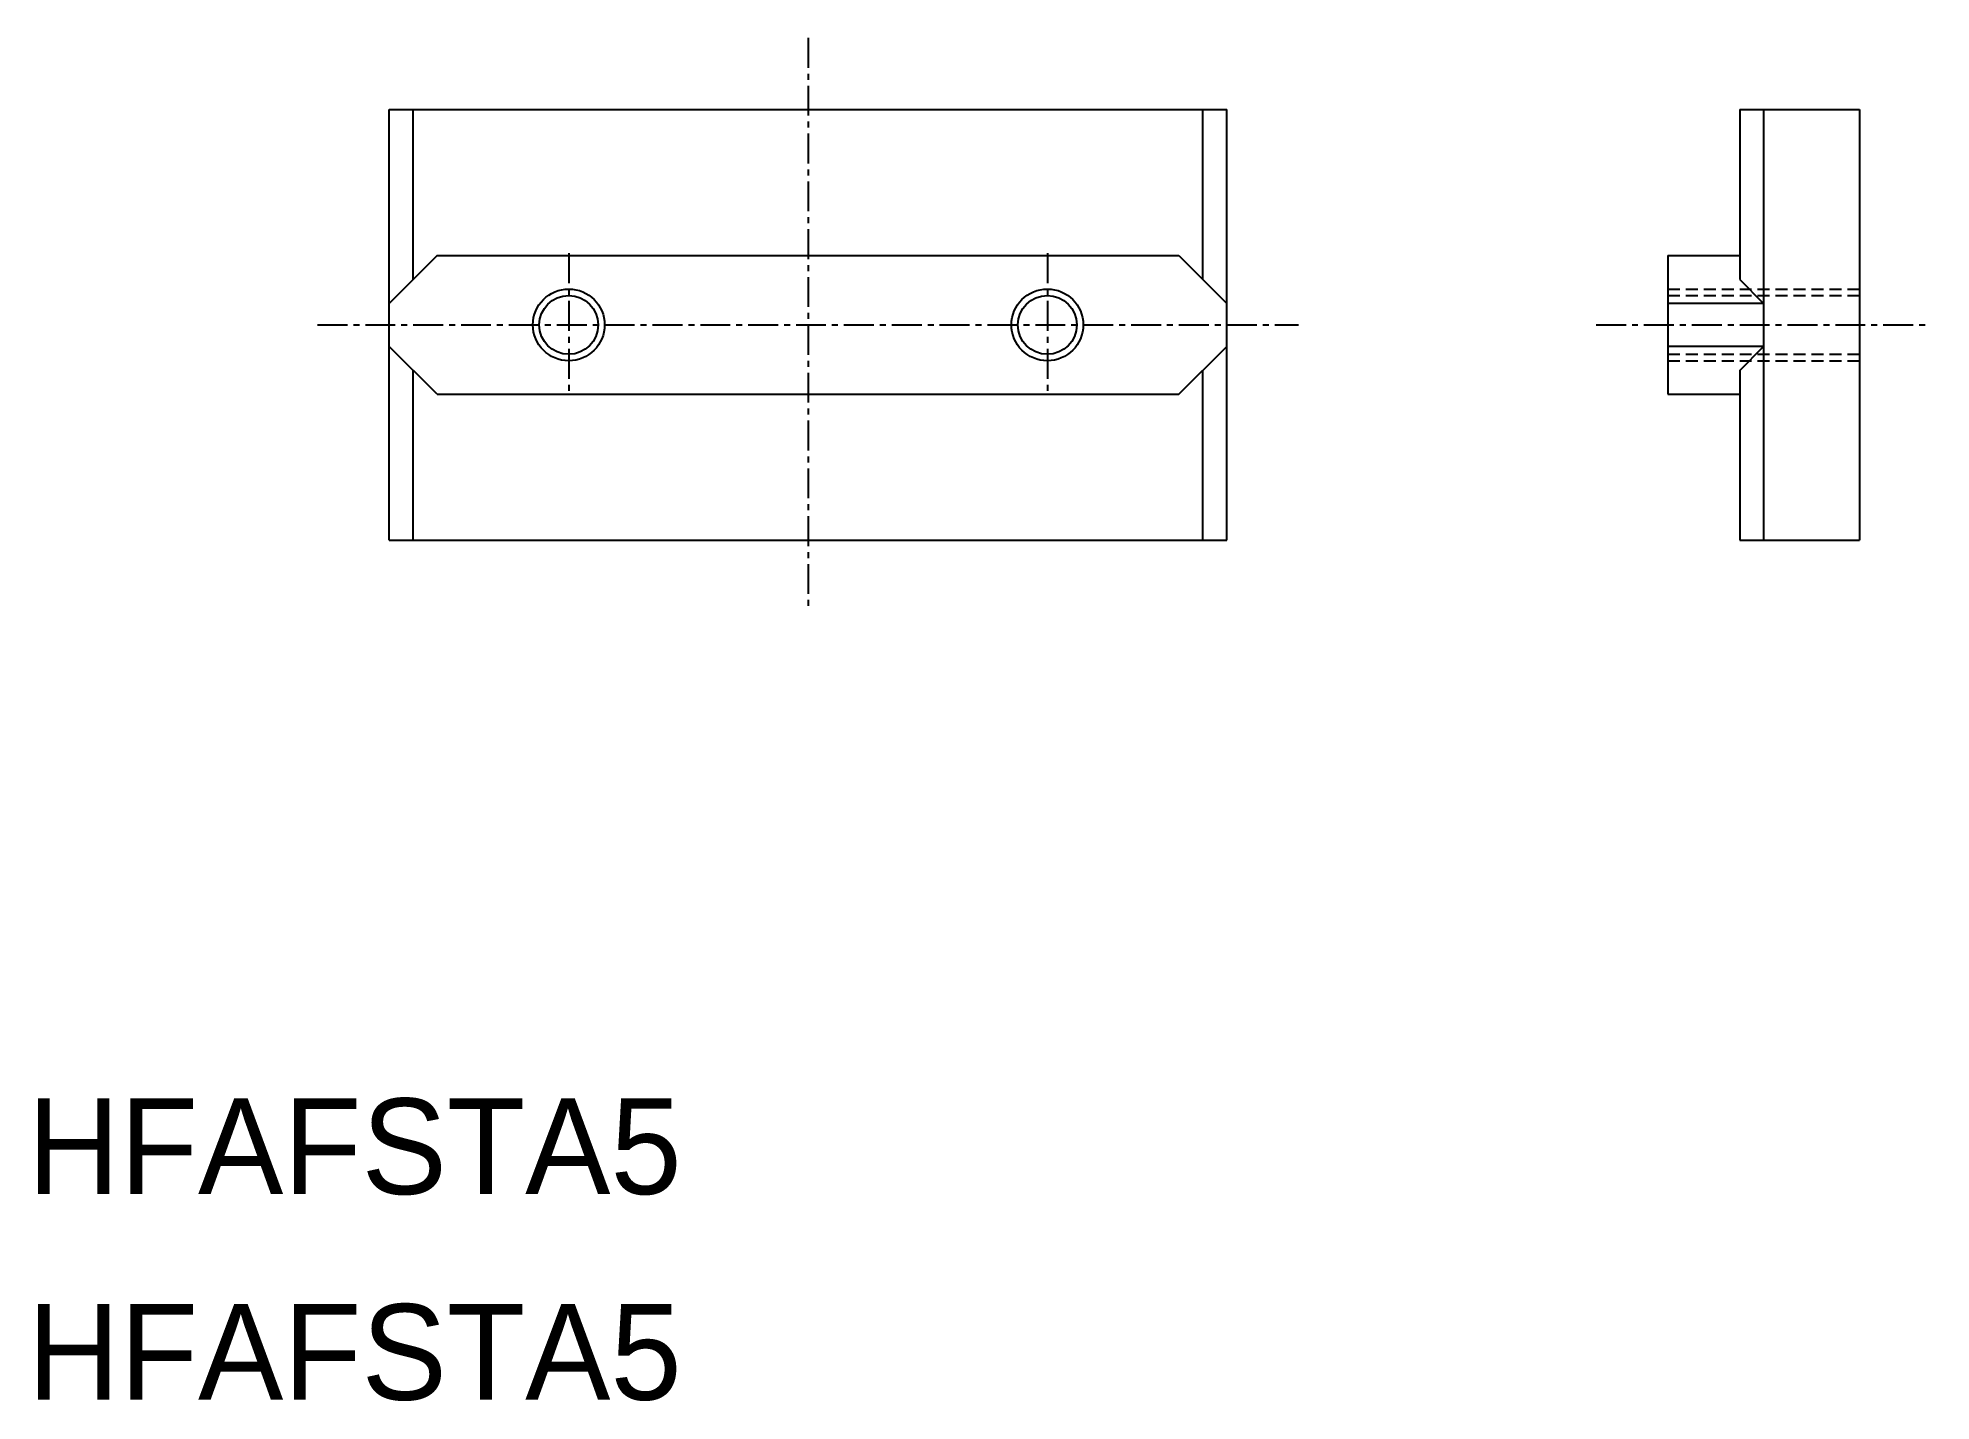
# Model space of a CAD drawing. Extents: x 0.4 to 79.6, y -0.1 to 56.9.
import ezdxf

# ---------------------------------------------------------------- set-up
doc = ezdxf.new("R2010")
doc.units = 0
doc.linetypes.add('CENTER', pattern=[2, 1.25, -0.25, 0.25, -0.25])
doc.linetypes.add('DASHED', pattern=[0.75, 0.5, -0.25])
doc.layers.get('0').update_dxf_attribs({"linetype": 'CONTINUOUS'})
doc.layers.add('CENTER', color=1, linetype='CENTER')

msp = doc.modelspace()

# ---------------------------------------------------------------- linework, layer by layer
at = {"color": 7, "linetype": 'CONTINUOUS'}
for p, q in [((15.124, 53.939), (50.124, 53.939)), ((15.124, 35.939), (15.124, 53.939)), ((16.124, 46.839), (16.124, 53.939)), ((49.124, 46.839), (49.124, 53.939)), ((50.124, 35.939), (50.124, 53.939)), ((71.557, 53.939), (76.557, 53.939)), ((71.557, 53.939), (71.557, 46.839)), ((72.557, 53.939), (72.557, 35.939)), ((76.557, 53.939), (76.557, 35.939)), ((17.124, 47.839), (15.124, 45.839)), ((17.124, 47.839), (48.124, 47.839)), ((48.124, 47.839), (50.124, 45.839)), ((68.557, 47.839), (68.557, 42.039)), ((68.557, 47.839), (71.557, 47.839)), ((71.557, 46.839), (72.557, 45.839)), ((72.557, 45.839), (68.557, 45.839)), ((17.124, 42.039), (15.124, 44.039)), ((48.124, 42.039), (50.124, 44.039)), ((72.557, 44.039), (68.557, 44.039)), ((71.557, 43.039), (72.557, 44.039)), ((16.124, 35.939), (16.124, 43.039)), ((49.124, 35.939), (49.124, 43.039)), ((71.557, 43.039), (71.557, 35.939)), ((17.124, 42.039), (48.124, 42.039)), ((68.557, 42.039), (71.557, 42.039)), ((15.124, 35.939), (50.124, 35.939)), ((71.557, 35.939), (76.557, 35.939))]:
    msp.add_line(p, q, dxfattribs=at)
at = {"color": 3, "linetype": 'DASHED'}
for p, q in [((68.557, 46.439), (76.557, 46.439)), ((68.557, 46.169), (76.557, 46.169)), ((68.557, 43.709), (76.557, 43.709)), ((68.557, 43.439), (76.557, 43.439))]:
    msp.add_line(p, q, dxfattribs=at)
at = {"color": 3, "linetype": 'CONTINUOUS'}
for centre in [(22.624, 44.939), (42.624, 44.939)]:
    msp.add_circle(centre, 1.5, dxfattribs=at)
at = {"color": 7, "linetype": 'CONTINUOUS'}
for centre in [(22.624, 44.939), (42.624, 44.939)]:
    msp.add_circle(centre, 1.23, dxfattribs=at)
at = {"layer": 'CENTER', "color": 1, "linetype": 'CENTER'}
for p, q in [((32.624, 56.939), (32.624, 32.939)), ((22.624, 47.939), (22.624, 41.939)), ((42.624, 47.939), (42.624, 41.939)), ((12.124, 44.939), (53.124, 44.939)), ((65.557, 44.939), (79.557, 44.939))]:
    msp.add_line(p, q, dxfattribs=at)

# ---------------------------------------------------------------- texts
at = {"color": 7, "linetype": 'CONTINUOUS'}
for p in [(0, 8.599), (0, 0)]:
    msp.add_text('HFAFSTA5', height=4, dxfattribs=at).set_placement(p)

doc.saveas('drawing.dxf')
